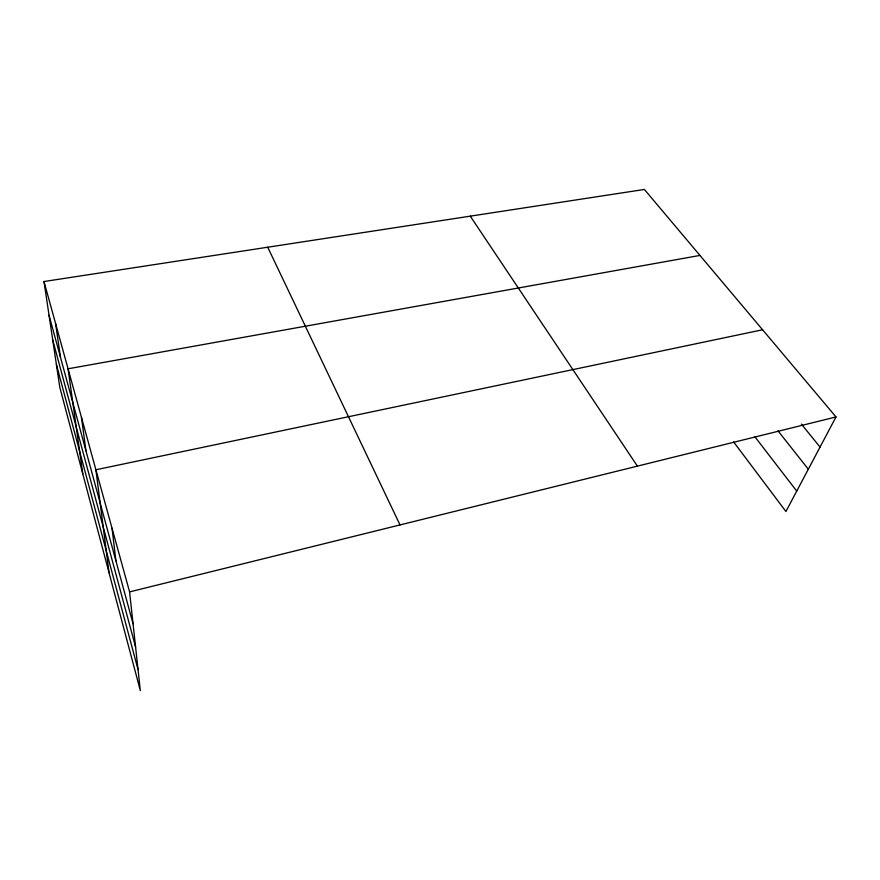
<?xml version="1.0" encoding="UTF-8"?>
<svg xmlns="http://www.w3.org/2000/svg" width="880" height="880" viewBox="0 0 880 880"><rect width="100%" height="100%" fill="white"/><g stroke="black" fill="none" stroke-linecap="round" stroke-linejoin="round"><path stroke-width="1.32" d="M44 281.534L129.591 591.899L140.316 690.547L59.818 387.387L44 281.534L644.391 189.453L836 416.944L785.917 511.522L733.623 441.925M129.591 591.899L836 416.944M762.575 329.769L95.909 469.777L109.054 572.803M699.952 255.42L68.068 368.797L82.797 473.935M801.394 424.105L820.039 447.084M778.008 430.859L808.324 469.205M754.985 436.887L796.73 491.106M470.283 216.161L637.395 466.125M267.729 247.225L400.015 524.92M49.038 315.271L133.056 623.788M52.745 340.032L135.575 646.932M56.408 364.529L138.039 669.603M55.605 323.631L60.5 357.357M81.466 417.373L85.954 450.824M112.035 528.253L115.918 560.868"/></g></svg>
